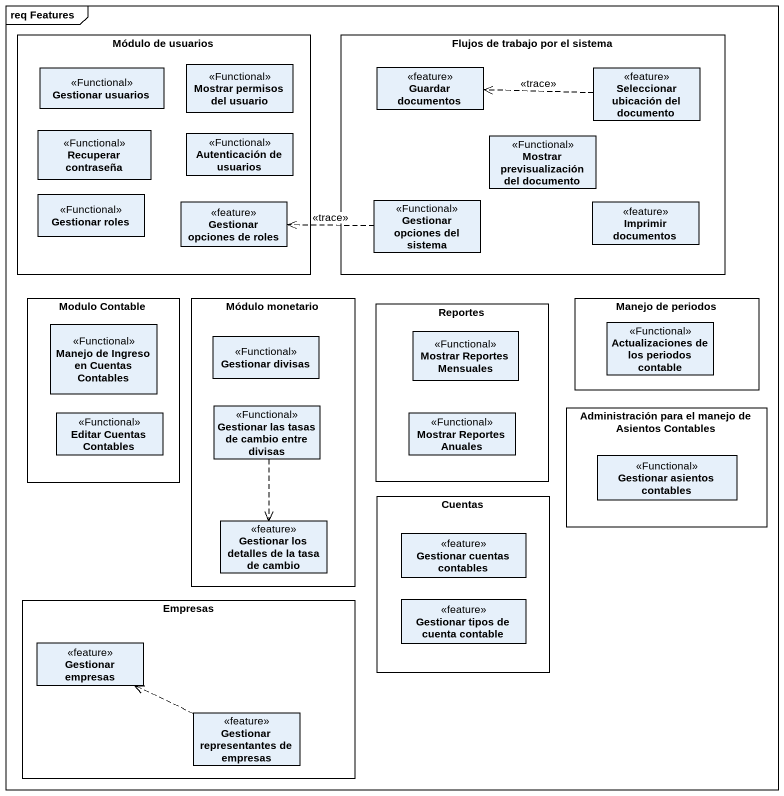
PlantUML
@startuml
mainframe req Features
hide circle
hide empty members
rectangle "Módulo de usuarios" as Módulo_de_usuarios {
  class "Gestionar usuarios" as Gestionar_usuarios <<Functional>>
  class "Mostrar permisos del usuario" as Mostrar_permisos_del_usuario <<Functional>>
  class "Recuperar contraseña" as Recuperar_contraseña <<Functional>>
  class "Autenticación de usuarios" as Autenticación_de_usuarios <<Functional>>
  class "Gestionar roles" as Gestionar_roles <<Functional>>
  class "Gestionar opciones de roles" as Gestionar_opciones_de_roles <<feature>>
}
rectangle "Flujos de trabajo por el sistema" as Flujos_de_trabajo_por_el {
  class "Guardar documentos" as Guardar_documentos <<feature>>
  class "Seleccionar ubicación del documento" as Seleccionar_ubicación_del <<feature>>
  class "Mostrar previsualización del documento" as Mostrar_previsualización <<Functional>>
  class "Gestionar opciones del sistema" as Gestionar_opciones_del <<Functional>>
  class "Imprimir documentos" as Imprimir_documentos <<feature>>
}
rectangle "Modulo Contable" as Modulo_Contable {
  class "Manejo de Ingreso en Cuentas Contables" as Manejo_de_Ingreso_en <<Functional>>
  class "Editar Cuentas Contables" as Editar_Cuentas_Contables <<Functional>>
}
rectangle "Módulo monetario" as Módulo_monetario {
  class "Gestionar divisas" as Gestionar_divisas <<Functional>>
  class "Gestionar las tasas de cambio entre divisas" as Gestionar_las_tasas_de <<Functional>>
  class "Gestionar los detalles de la tasa de cambio" as Gestionar_los_detalles_de <<feature>>
}
rectangle Reportes {
  class "Mostrar Reportes Mensuales" as Mostrar_Reportes_Mensuales <<Functional>>
  class "Mostrar Reportes Anuales" as Mostrar_Reportes_Anuales <<Functional>>
}
rectangle "Manejo de periodos" as Manejo_de_periodos {
  class "Actualizaciones de los periodos contable" as Actualizaciones_de_los <<Functional>>
}
rectangle "Administración para el manejo de Asientos Contables" as Administración_para_el {
  class "Gestionar asientos contables" as Gestionar_asientos_contables <<Functional>>
}
rectangle Cuentas {
  class "Gestionar cuentas contables" as Gestionar_cuentas_contables <<feature>>
  class "Gestionar tipos de cuenta contable" as Gestionar_tipos_de_cuenta <<feature>>
}
rectangle Empresas {
  class "Gestionar empresas" as Gestionar_empresas <<feature>>
  class "Gestionar representantes de empresas" as Gestionar_representantes_de <<feature>>
}
Seleccionar_ubicación_del .left.> Guardar_documentos : <<trace>>
Gestionar_opciones_del .left.> Gestionar_opciones_de_roles : <<trace>>
Gestionar_las_tasas_de ..> Gestionar_los_detalles_de
Gestionar_representantes_de .left.> Gestionar_empresas
@enduml
